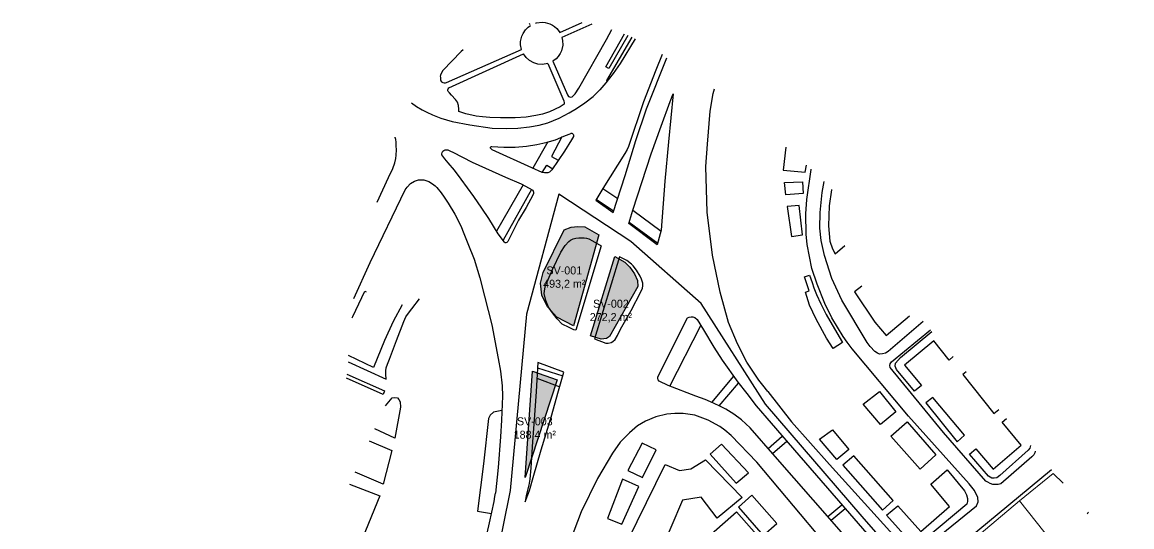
# Model space of a CAD drawing. Header units: metres. Extents: x -1319 to 2200, y -1209 to 1268.
# Drawn here: x -768.1 to -352.1, y 1078.8 to 1268 of the extents above; entities that cross this region are included whole.
import ezdxf

# ---------------------------------------------------------------- set-up
doc = ezdxf.new("R2010")
doc.units = ezdxf.units.M
for name, color, linetype, lineweight, true_color in [('CLADIRI_CONTUR', 7, 'Continuous', 25, 0x4b5962), ('LIMITA_STUDIU', 7, 'Continuous', 25, 0x354c40), ('PARCELE_CONTUR', 7, 'Continuous', 13, 0xb58c63), ('PAVAJ', 7, 'Continuous', 25, 0xd1d6d2), ('STRAZI', 7, 'Continuous', 25, 0xc4cccb), ('VERDE_PLIN', 7, 'Continuous', 25, 0x286847)]:
    doc.layers.add(name, color=color, linetype=linetype, lineweight=lineweight, true_color=true_color)
doc.layers.add('VERDE_CONTUR_CALCUL', color=82, linetype='Continuous', true_color=0x286847)
doc.layers.add('VERDE_SUPRAFETE', color=7, linetype='Continuous', true_color=0x1e372a)

msp = doc.modelspace()

# ---------------------------------------------------------------- hatches: boundary and pattern name
at = {"layer": 'VERDE_PLIN'}
h = msp.add_hatch(color=256, dxfattribs=at)
h.dxf.hatch_style = 1
h.paths.add_polyline_path([(-561.41, 1154.23), (-552, 1188.23), (-557.19, 1191.24), (-559.83, 1191.35), (-562.35, 1191.13), (-564.95, 1190.13), (-572.8, 1174.12), (-573.83, 1170.22), (-573.29, 1165.62), (-571.23, 1161.24), (-567.73, 1157.44), (-561.41, 1154.23)])
h = msp.add_hatch(color=256, dxfattribs=at)
h.dxf.hatch_style = 1
h.paths.add_polyline_path([(-547.94, 1150.2), (-537.36, 1168.88), (-537.45, 1171.17), (-538.58, 1173.69), (-540.29, 1176.18), (-542.24, 1178.07), (-545.96, 1180.19), (-555.07, 1150.49), (-551.03, 1149.18), (-549.12, 1149.4), (-547.94, 1150.2)])
h = msp.add_hatch(color=256, dxfattribs=at)
h.dxf.hatch_style = 1
h.paths.add_polyline_path([(-576.78, 1137.22), (-579.59, 1097.3), (-567.58, 1133.91), (-576.78, 1137.22)])

# ---------------------------------------------------------------- linework, layer by layer
at = {"layer": 'CLADIRI_CONTUR'}
for points in [[(-507.52, 1082.02), (-513.58, 1089.99), (-520.58, 1088.77), (-529.35, 1068.36), (-529.35, 1068.36), (-536.58, 1052.58), (-531.08, 1050.06), (-535.18, 1041.09), (-552.45, 1049), (-541.12, 1073.74), (-527.05, 1102.14), (-521.76, 1100), (-517.48, 1100.63), (-512, 1103.9), (-498.26, 1089.8), (-507.52, 1082.02)], [(-467.37, 1047.05), (-476.84, 1038.71), (-509.77, 1076.11), (-500.29, 1084.45), (-467.37, 1047.05)]]:
    msp.add_lwpolyline(points, close=True, dxfattribs=at)
at = {"layer": 'LIMITA_STUDIU'}
msp.add_lwpolyline([(197.57, 511.35), (34.44, 566.53), (-19.37, 600.16), (-55.59, 629.4), (-257.91, 859.14), (-453.25, 1082.68), (-489.48, 1124.85), (-513.6, 1162.56), (-539.99, 1185.85), (-566.96, 1203.51), (-566.96, 1203.51), (-579, 1158.49), (-585.2, 1092.51), (-596.07, 1038.57), (-685.33, 829.39), (-781.32, 634.57), (-999.42, 184.65), (-1056.34, 69.26), (-1151.04, -101.24), (-1199.93, -172.65)], dxfattribs=at)
at = {"layer": 'PARCELE_CONTUR'}
for points in [[(-394.19, 1088.59), (-381.67, 1098.85), (-377.91, 1095.24)], [(-411.79, 1073.87), (-394.19, 1088.59), (-381.72, 1072.86)], [(-368.33, 1084.28), (-368.92, 1083.71)]]:
    msp.add_lwpolyline(points, dxfattribs=at)
at = {"layer": 'PAVAJ'}
for points in [[(-580.92, 1257.76), (-581.25, 1259.46), (-581.24, 1260.81), (-580.79, 1262.79), (-580.34, 1263.81), (-579.4, 1265.19), (-578.43, 1266.16), (-577.56, 1266.79)], [(-577.64, 1266.98), (-577.88, 1267.5)], [(-575.68, 1267.87), (-575.57, 1267.63), (-575.25, 1267.77)], [(-575.25, 1267.77), (-573.24, 1268), (-572.1, 1267.9), (-570.33, 1267.4), (-569.32, 1266.9), (-568.5, 1266.34), (-567.72, 1265.65), (-567.16, 1265.02), (-566.58, 1264.19)], [(-569.19, 1253.34), (-563.69, 1240.71), (-563.29, 1240.2), (-562.89, 1239.96), (-562.46, 1239.92), (-561.99, 1240.03), (-561.56, 1240.35), (-560.8, 1241.18), (-559.45, 1243.27), (-549.05, 1261.51), (-547.05, 1265.31)], [(-566.58, 1264.19), (-558.23, 1267.84)], [(-554.58, 1267.29), (-565.75, 1262.3)], [(-565.75, 1262.3), (-565.51, 1261.16), (-565.46, 1259.38), (-565.96, 1257.24), (-566.41, 1256.27), (-567.18, 1255.12), (-567.95, 1254.29), (-569.19, 1253.34)], [(-541.04, 1263.04), (-548.17, 1250.61), (-549.34, 1251.23), (-542.26, 1263.6)], [(-539.54, 1262.35), (-549.1, 1246.1), (-548.8, 1245.93)], [(-602.76, 1257.68), (-603.51, 1256.96), (-610.37, 1249.85), (-611.27, 1248.21), (-611.34, 1248.01), (-611.36, 1247.81), (-611.34, 1247.24), (-611.32, 1246.84), (-611.29, 1246.45), (-611.2, 1246.01), (-610.95, 1245.67), (-610.43, 1245.39), (-609.88, 1245.27), (-609.39, 1245.27), (-609.02, 1245.35)], [(-609.02, 1245.35), (-580.92, 1257.76)], [(-571.02, 1252.51), (-565, 1238.47), (-564.95, 1237.72), (-564.99, 1237.21), (-566.38, 1236.26), (-570.37, 1234.42), (-573.01, 1233.51), (-575.54, 1232.99), (-579.12, 1232.42), (-583.26, 1232.19), (-588.8, 1232.12), (-592.83, 1232.23), (-595.58, 1232.46), (-597.98, 1232.78), (-601.76, 1233.66), (-604.38, 1234.57), (-604.45, 1235.35), (-604.54, 1236.71), (-604.98, 1237.97), (-605.69, 1239.08), (-607.13, 1240.68), (-607.91, 1241.46), (-608.47, 1242.08), (-608.56, 1242.27), (-608.56, 1242.65), (-608.41, 1243.07), (-608.15, 1243.37), (-580.21, 1256.12)], [(-571.02, 1252.51), (-573.02, 1252.17), (-574.79, 1252.29), (-576.25, 1252.71), (-577.97, 1253.64), (-579.18, 1254.72), (-580.21, 1256.12)], [(-546.6, 1196.61), (-542.01, 1210.59), (-538.09, 1223.71), (-534.02, 1235.54), (-526.4, 1254.64)], [(-540.7, 1192.51), (-539.25, 1197.5), (-532.32, 1218.68), (-528.63, 1229.08), (-525.24, 1238.31), (-524.07, 1241.1)], [(-571.06, 1223.16), (-576.71, 1213.25)], [(-565.78, 1225), (-569.65, 1217.68), (-567.14, 1216.23)], [(-481.82, 1221.2), (-482.81, 1212.5), (-474.57, 1211.81), (-474.14, 1214.43)], [(-573.12, 1211.63), (-571.46, 1214.4), (-569.22, 1213.08)], [(-580.3, 1206.99), (-590.26, 1189.68)], [(-482.31, 1207.91), (-475.54, 1208.16), (-475.32, 1203.78), (-481.9, 1203.28), (-482.31, 1207.91)], [(-577.13, 1205.24), (-587.86, 1186.34)], [(-550.42, 1205.68), (-544.86, 1201.91)], [(-464.66, 1205.24), (-464.7, 1205.12), (-465.64, 1199.14), (-465.83, 1191.71), (-465.33, 1185.86), (-464.38, 1183.02), (-463.31, 1181.13), (-459.72, 1184.23)], [(-552.92, 1201.65), (-546.4, 1197.24)], [(-481.33, 1198.87), (-479.7, 1187.67), (-475.61, 1188.23), (-476.86, 1199.31), (-481.33, 1198.87)], [(-539.24, 1197.55), (-528.63, 1189.71)], [(-540.54, 1193.08), (-529.85, 1185.21)], [(-472.96, 1173.17), (-472.02, 1170.4), (-471.32, 1168.39), (-470.38, 1165.93), (-468.74, 1162.47), (-466.67, 1158.38), (-464.53, 1154.54), (-460.56, 1147.99), (-464.08, 1145.72), (-466.6, 1149.56), (-470.44, 1156.68), (-472.96, 1161.9), (-474.53, 1166.81), (-473.12, 1167.32), (-474.83, 1172.56), (-472.96, 1173.17)], [(-453.3, 1169.07), (-456.04, 1166.91), (-448.49, 1155.61), (-444.27, 1150.51), (-435.45, 1157.95)], [(-644.41, 1157.17), (-644.2, 1157.62), (-639.66, 1167.11), (-639.2, 1166.94)], [(-645.96, 1140.65), (-631.61, 1134.24), (-631.81, 1136.07), (-631.78, 1137.36), (-631.6, 1138.49), (-631.17, 1139.86), (-630.44, 1141.71), (-627.78, 1148.68), (-625.01, 1155.82), (-624.28, 1157.54), (-623.65, 1158.48), (-622.03, 1160.55), (-619.13, 1164.34)], [(-625.62, 1162.04), (-629.01, 1155.82), (-632.32, 1148.62), (-636.41, 1138.58), (-645.73, 1143.05)], [(-525.27, 1131.53), (-513.69, 1154.29)], [(-431, 1131.87), (-433.58, 1129.64), (-440.41, 1137.79), (-440.85, 1139.11), (-440.67, 1140.18), (-438.9, 1142.26), (-427.13, 1152.03)], [(-419.1, 1142.68), (-420.63, 1141.36), (-426.42, 1148.51), (-437.38, 1139.48), (-431, 1131.87)], [(-646.4, 1136.03), (-632.23, 1129.86), (-632.78, 1128.44), (-646.54, 1134.5)], [(-574.88, 1138.41), (-565.48, 1135.4)], [(-414.2, 1136.97), (-415.52, 1135.9)], [(-415.52, 1135.9), (-403.81, 1121.3), (-402.05, 1122.87)], [(-575.12, 1134.52), (-566.62, 1131.31)], [(-509.58, 1125.49), (-501.38, 1135.25)], [(-506.77, 1124.19), (-499.58, 1132.74)], [(-631.95, 1124.24), (-629.46, 1127.16), (-628.51, 1127.36), (-627.45, 1127.19), (-626.88, 1126.54), (-626.41, 1125.65), (-626.23, 1123.72), (-628.41, 1112.12), (-635.93, 1115.59)], [(-452.82, 1124.76), (-446.77, 1129.51), (-440.63, 1121.96), (-446.36, 1117.17), (-452.82, 1124.76)], [(-429.3, 1125.26), (-417.59, 1110.66), (-414.82, 1113.15), (-426.78, 1127.31), (-429.3, 1125.26)], [(-588.28, 1122.43), (-591.37, 1121.8), (-592.7, 1120.71), (-593.25, 1119.42), (-595.18, 1102.42), (-597.36, 1084.69), (-592.17, 1083.79)], [(-410.57, 1108.05), (-404.12, 1100.49), (-393.61, 1109.46), (-400.75, 1118.12), (-399.08, 1119.47)], [(-464.4, 1115.18), (-458.23, 1107.84), (-462.7, 1104.1), (-469.25, 1111.68), (-464.4, 1115.18)], [(-436.39, 1118.18), (-425.62, 1105.84), (-431.47, 1100.43), (-442.43, 1112.83), (-436.39, 1118.18)], [(-638, 1111.09), (-629.5, 1107.47), (-632.73, 1094.87), (-643.29, 1099.29)], [(-488.49, 1108.22), (-483.16, 1112.86)], [(-486.83, 1106.29), (-481.5, 1110.93)], [(-535.53, 1097.3), (-530.5, 1107.75), (-535.66, 1110.15), (-541.01, 1099.95), (-535.53, 1097.3)], [(-510.24, 1106.13), (-500.48, 1095.15), (-495.89, 1099.02), (-505.9, 1109.79), (-510.24, 1106.13)], [(-390.18, 1109.29), (-390.4, 1108.3), (-391, 1107.51), (-401.67, 1098.04), (-402.8, 1097.16), (-403.71, 1097.03), (-404.63, 1097.09), (-405.25, 1097.44), (-405.92, 1097.82), (-412.94, 1106.03), (-410.57, 1108.05)], [(-456.37, 1105.39), (-460.53, 1101.91), (-445.61, 1085.05), (-441.58, 1088.64), (-456.37, 1105.39)], [(-439.89, 1086.74), (-431.27, 1077.1), (-420.47, 1086.48), (-427.43, 1094.83), (-421.39, 1100.18), (-414.9, 1092.37), (-414.08, 1090.86), (-413.77, 1089.47), (-413.77, 1088.28), (-414.02, 1087.37), (-429.38, 1074.43), (-430.45, 1073.93), (-431.71, 1073.45), (-433.1, 1073.17), (-434.26, 1073.14), (-435.39, 1073.48), (-444.05, 1083.26), (-439.89, 1086.74)], [(-645.37, 1094.77), (-634.06, 1090.45), (-642.83, 1069.09), (-649.22, 1071.77), (-648.18, 1073.85), (-653.84, 1076.42)], [(-548.63, 1082.01), (-543.28, 1079.8), (-536.98, 1093.91), (-543.09, 1096.68), (-548.63, 1082.01)], [(-490.32, 1075.63), (-485.17, 1080.02), (-494.57, 1090.74), (-499.54, 1086.24), (-490.32, 1075.63)], [(-466.08, 1082.69), (-460.83, 1087.1)], [(-464.9, 1081.34), (-459.66, 1085.74)]]:
    msp.add_lwpolyline(points, dxfattribs=at)
at = {"layer": 'STRAZI'}
for points in [[(-538.33, 1261.8), (-543.89, 1252.54), (-546.52, 1248.77), (-549.34, 1245.25), (-551.55, 1242.6), (-554.07, 1240.1)], [(-528.25, 1255.85), (-530.56, 1249.98), (-535.2, 1238.12), (-540.78, 1221.45), (-541.32, 1220.24), (-542.17, 1218.81), (-550.41, 1205.7), (-553.12, 1201.32), (-546.6, 1196.61)], [(-622.18, 1237.77), (-622.15, 1237.74), (-620.24, 1236.37), (-618.18, 1235.09), (-616.42, 1234.22), (-614.29, 1233.26), (-611.18, 1232.03), (-606.92, 1230.71), (-600.34, 1229.48), (-591.92, 1228.3), (-586.45, 1228.13), (-582.33, 1228.23), (-577.89, 1228.79), (-574.27, 1229.43), (-571.07, 1230.26), (-566.81, 1231.96), (-563, 1233.99), (-560.33, 1235.65), (-557.24, 1237.8), (-554.07, 1240.1)], [(-524.07, 1241.1), (-525.84, 1223.09), (-527.16, 1208.39), (-528.55, 1190), (-530.04, 1184.5), (-530.61, 1184.88), (-540.7, 1192.51)], [(-488.62, 1129.51), (-490.48, 1131.97), (-491.93, 1133.79), (-496.46, 1140.56), (-499.98, 1147.49), (-503.29, 1155.39), (-506.5, 1166.78), (-509.33, 1180.69), (-511.28, 1196.75), (-511.79, 1213.87), (-511.16, 1222.24), (-510.15, 1234.65), (-509.02, 1241.32), (-508.61, 1243)], [(-635.03, 1200.58), (-630.82, 1209.73), (-629.22, 1213.17), (-628.47, 1215.34), (-628.09, 1216.94), (-627.92, 1218.21), (-627.84, 1220.15), (-627.9, 1221.62), (-627.94, 1223.03), (-628.05, 1223.99), (-628.24, 1224.76), (-628.28, 1224.89)], [(-592.06, 1221.35), (-587.49, 1221.2), (-583.32, 1221.2), (-579.1, 1221.5), (-575.13, 1222.14), (-572.9, 1222.69), (-571.34, 1223.08), (-568.17, 1223.95), (-565.08, 1225.31), (-563.07, 1226.06), (-562.47, 1226.33), (-562.29, 1226.36), (-562.06, 1226.35), (-561.83, 1226.23), (-561.63, 1226.11), (-561.54, 1225.96), (-561.41, 1225.73), (-561.41, 1225.49), (-561.47, 1225.17), (-562.13, 1223.9), (-564.87, 1219.66), (-569.52, 1212.62), (-570.38, 1211.83), (-571.02, 1211.49), (-571.66, 1211.47), (-572.32, 1211.52), (-573.15, 1211.64), (-577.05, 1213.41), (-591.89, 1220.13), (-592.3, 1220.48), (-592.48, 1220.67), (-592.56, 1220.82), (-592.56, 1220.99), (-592.52, 1221.17), (-592.41, 1221.31), (-592.23, 1221.37), (-592.06, 1221.35)], [(-609.66, 1216.72), (-610.47, 1217.75), (-610.75, 1218.25), (-610.78, 1218.68), (-610.64, 1219.19), (-610.37, 1219.64), (-610.04, 1219.87), (-609.55, 1220.09), (-609.02, 1220.11), (-608.51, 1220.09), (-607.58, 1219.7), (-606.69, 1219.22), (-603.07, 1217.45), (-599.37, 1215.59), (-586.94, 1209.87), (-581.02, 1207.4), (-576.71, 1205.01), (-576.52, 1204.67), (-576.45, 1204.31), (-576.46, 1203.78), (-576.69, 1203.1), (-579.18, 1198.5), (-582, 1193.78), (-586.07, 1185.75), (-586.41, 1185.41), (-586.75, 1185.26), (-587.02, 1185.32), (-587.3, 1185.6), (-589.63, 1188.69), (-593.23, 1194.38), (-595.74, 1198.26), (-598.77, 1202.69), (-603.52, 1209.21), (-606.04, 1212.47), (-608.36, 1215.24), (-609.66, 1216.72)], [(-430.85, 1070.04), (-410.35, 1086.72), (-409.79, 1088.23), (-409.85, 1089.87), (-411.17, 1092.42), (-413.12, 1095), (-435.82, 1120.27), (-457.03, 1145.58), (-458.86, 1148.1), (-460.31, 1150.24), (-464.59, 1157.23), (-467.23, 1162.52), (-470.13, 1169.82), (-472.08, 1175.61), (-473.84, 1184.68), (-474.28, 1188.52), (-474.35, 1196.13), (-473.97, 1201.55), (-472.39, 1212.75), (-472.37, 1212.87)], [(-643.72, 1164.42), (-637.62, 1177.93), (-624.5, 1205.21), (-623.83, 1206.12), (-622.54, 1207.51), (-621.07, 1208.42), (-619.49, 1208.95), (-617.53, 1208.91), (-615.69, 1208.34), (-614.25, 1207.36), (-613.27, 1206.61), (-612.63, 1206.04)], [(-430.33, 1155.75), (-443.5, 1144.57), (-444.51, 1143.91), (-445.58, 1143.66), (-446.71, 1143.6), (-447.47, 1143.95), (-448.44, 1144.61), (-450.27, 1146.37), (-451.31, 1147.94), (-460.81, 1163.81), (-464.59, 1171.93), (-467.36, 1180.49), (-468.62, 1186.16), (-469.06, 1190.75), (-469, 1196.61), (-468.18, 1204.1), (-467.5, 1208.31)], [(-612.63, 1206.04), (-611.07, 1204.01), (-609.92, 1202.35), (-608.37, 1200.13), (-605.89, 1196.02), (-603.64, 1191.61), (-602.5, 1188.75), (-600.99, 1185.09), (-598.69, 1179.21), (-596.54, 1172.21), (-594.75, 1165.29), (-592.11, 1154.55), (-589.64, 1141.96), (-588.76, 1137.21), (-588.18, 1131.73), (-588.09, 1127.83), (-588.4, 1118.85), (-588.81, 1112.6), (-589.71, 1101.11), (-590.69, 1091.39)], [(-551.09, 1184.17), (-560.52, 1152.57), (-561.37, 1152.7), (-563.12, 1153.49), (-565.65, 1154.85), (-567.61, 1156.85), (-569.3, 1159.05), (-570.76, 1161.22), (-571.83, 1163.69), (-572.47, 1166.27), (-572.22, 1168.04), (-571.94, 1169.3), (-570.92, 1171.58), (-569.25, 1175.27), (-566.14, 1181.77), (-564.5, 1184.28), (-563.23, 1185.75), (-562.56, 1186.27), (-561.62, 1186.83), (-560.56, 1187.09), (-559.46, 1187.22), (-558.41, 1187.22), (-557.45, 1187.21), (-556.55, 1187.06), (-555.66, 1186.77), (-554.3, 1186.09), (-551.09, 1184.17)], [(-544.18, 1180.09), (-553.58, 1149.32), (-549.29, 1147.68), (-548.48, 1147.72), (-547.36, 1147.96), (-546.69, 1148.28), (-545.86, 1149.11), (-544.99, 1150.53), (-543.77, 1152.9), (-539.81, 1159.98), (-536.14, 1166.86), (-535.59, 1168.33), (-535.49, 1169.18), (-535.49, 1170.16), (-535.97, 1171.68), (-536.47, 1172.82), (-537.81, 1175.1), (-539.11, 1176.68), (-539.68, 1177.28), (-541.41, 1178.71), (-544.18, 1180.09)], [(-506.29, 1123.97), (-508.97, 1125.22), (-512.02, 1126.55), (-515.58, 1127.87), (-525.9, 1131.77), (-529.27, 1133.41), (-529.65, 1133.91), (-529.8, 1134.45), (-529.8, 1135.01), (-518.69, 1157.17), (-518.06, 1157.43), (-517.37, 1157.52), (-516.68, 1157.49), (-515.99, 1157.27), (-515.1, 1156.51), (-512.68, 1152.7), (-508.81, 1146.22), (-505.69, 1141.31), (-499.78, 1133), (-496.5, 1128.75), (-492.91, 1124.22), (-487.37, 1117.73), (-476.95, 1105.68), (-457.94, 1083.77), (-442.49, 1065.92)], [(-442.18, 1140.67), (-427.66, 1152.65)], [(-574.75, 1140.49), (-575.43, 1129.6), (-576.11, 1120.67), (-576.78, 1110.68), (-577.43, 1100.92), (-577.84, 1096.74), (-578.22, 1094.4), (-579.12, 1090.56), (-579.57, 1088.26), (-577.99, 1092.41), (-576.52, 1097.31), (-573.51, 1107.71), (-569.85, 1119.99), (-567.02, 1129.86), (-565.07, 1136.87), (-574.75, 1140.49)], [(-388.34, 1107.18), (-388.51, 1106.58), (-388.92, 1105.8), (-389.61, 1105.1), (-401.26, 1095), (-402.26, 1094.72), (-403.37, 1094.68), (-404.28, 1094.68), (-405.22, 1095.03), (-406.1, 1095.53), (-406.86, 1096.01), (-422.72, 1114.2), (-442.68, 1138.56), (-442.9, 1139.29), (-442.77, 1139.98), (-442.18, 1140.67)], [(-488.62, 1129.51), (-479.67, 1118.17), (-465.5, 1102.24), (-440.51, 1074.6)], [(-453.41, 1068.09), (-464.43, 1080.81), (-485.86, 1105.17), (-495.18, 1115.97), (-498.48, 1118.96), (-501.32, 1121.1), (-504.31, 1122.96), (-506.29, 1123.97)], [(-454.09, 1057.14), (-492.68, 1103.13), (-502.34, 1113.11), (-504.67, 1115.06), (-506.62, 1116.44), (-510.9, 1118.83), (-516, 1120.66), (-520.35, 1121.35), (-523.43, 1121.35), (-526.45, 1121.1), (-530.61, 1120.03), (-534.45, 1118.46), (-537.47, 1116.63), (-540.43, 1114.11), (-543.95, 1110.52), (-546.85, 1106.43), (-552.39, 1096.93), (-558.62, 1084.4), (-565.45, 1066.3)], [(-382.22, 1100.17), (-425.88, 1064.14), (-426.54, 1063.33), (-426.89, 1061.97), (-426.99, 1060.84), (-426.89, 1059.61), (-426.58, 1058.48), (-426.07, 1057.6), (-424.29, 1055.36)], [(-788.45, 631.08), (-757.58, 697.14), (-755.66, 700.29), (-754.89, 701.21), (-753.85, 702.75), (-728.34, 758.24), (-680.81, 862.76), (-649.95, 930.23), (-637.49, 957.49), (-627.04, 980.62), (-614.41, 1012.29), (-605.57, 1035.62), (-598.21, 1058.64), (-595.02, 1071), (-592.88, 1080.38), (-591.21, 1088.31), (-590.87, 1090.18), (-590.69, 1091.39)]]:
    msp.add_lwpolyline(points, dxfattribs=at)
at = {"layer": 'VERDE_CONTUR_CALCUL'}
for points in [[(-561.41, 1154.23), (-567.73, 1157.44), (-571.23, 1161.24), (-573.29, 1165.62), (-573.83, 1170.22), (-572.8, 1174.12), (-564.95, 1190.13), (-562.35, 1191.13), (-559.83, 1191.35), (-557.19, 1191.24), (-552, 1188.23), (-561.41, 1154.23)], [(-547.94, 1150.2), (-549.12, 1149.4), (-551.03, 1149.18), (-555.07, 1150.49), (-545.96, 1180.19), (-542.24, 1178.07), (-540.29, 1176.18), (-538.58, 1173.69), (-537.45, 1171.17), (-537.36, 1168.88), (-547.94, 1150.2)], [(-576.78, 1137.22), (-567.58, 1133.91), (-579.59, 1097.3), (-576.78, 1137.22)]]:
    msp.add_lwpolyline(points, close=True, dxfattribs=at)

# ---------------------------------------------------------------- texts
at = {"layer": 'VERDE_SUPRAFETE', "char_height": 3, "width": 36, "attachment_point": 5}
for s, insert in [('SV-001\\P493,2 m²', (-564.88, 1172.17)), ('SV-002\\P272,2 m²', (-547.41, 1159.69)), ('SV-003\\P188,4 m²', (-575.94, 1115.6))]:
    msp.add_mtext(s, dxfattribs=dict(at, insert=insert))

doc.saveas('drawing.dxf')
